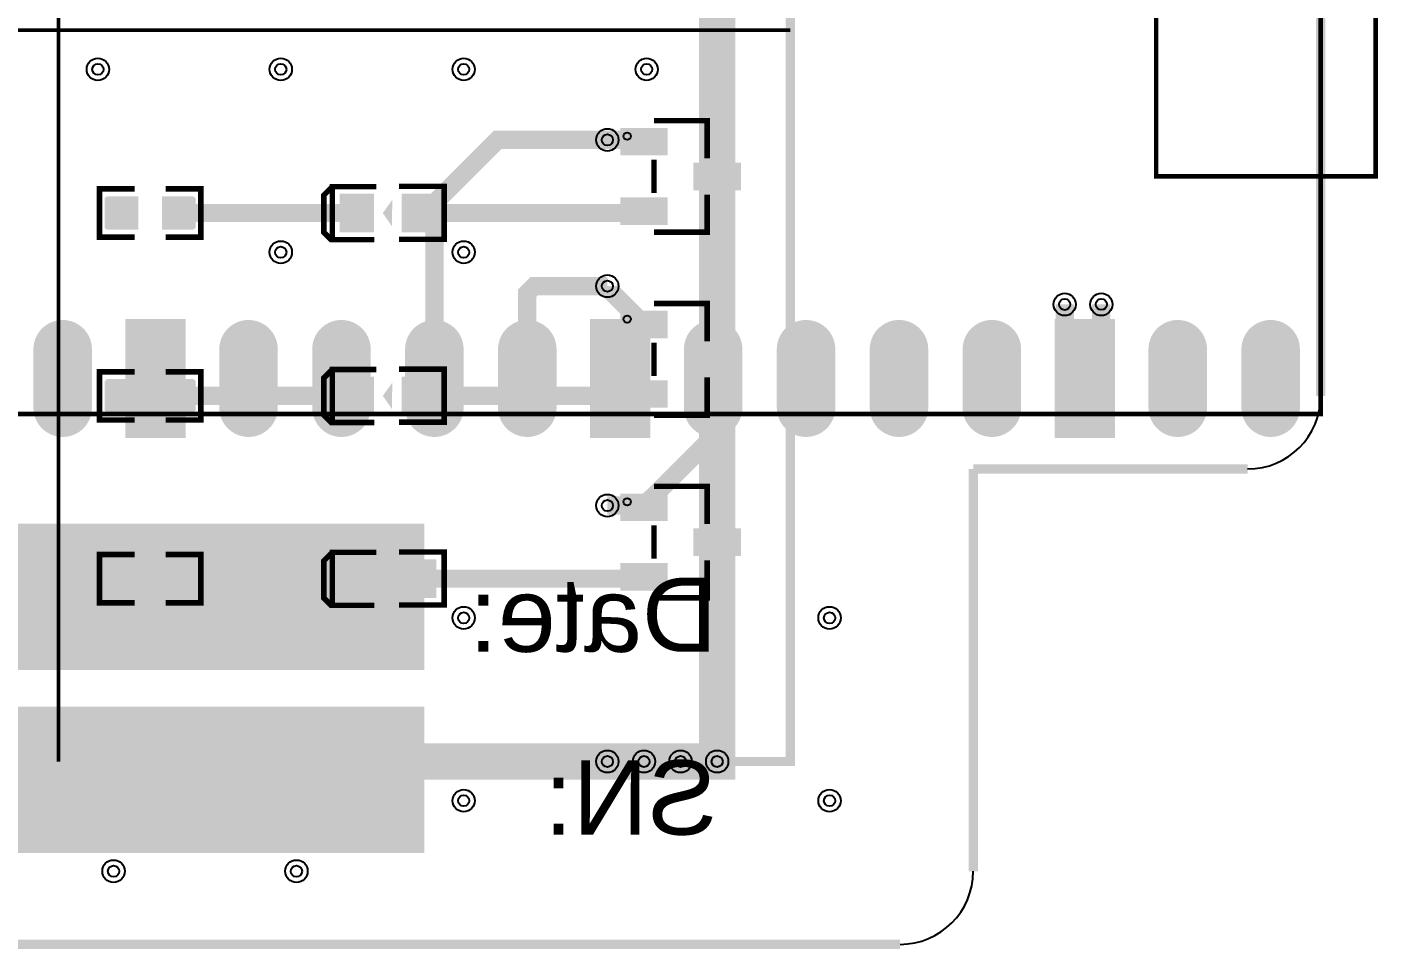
# Model space of a CAD drawing. Header units: millimetres. Extents: x -0.1 to 62.6, y -0.1 to 50.1.
# Drawn here: x 24.14 to 61.06, y -0.13 to 25.09 of the extents above; entities that cross this region are included whole.
import ezdxf

# ---------------------------------------------------------------- set-up
doc = ezdxf.new("R2010")
doc.units = ezdxf.units.MM
for name, color, linetype, true_color in [('BoardOutLine', 7, 'Continuous', 0xff00ff), ('BottomLayer', 7, 'Continuous', 0x0000ff), ('BottomPasteMaskLayer', 7, 'Continuous', 0x800000), ('BottomSilkLayer', 7, 'Continuous', 0x66cc33), ('BottomSolderMaskLayer', 7, 'Continuous', 0xaa00ff), ('Document', 7, 'Continuous', 0xffffff), ('Hole', 7, 'Continuous', 0x222222), ('Multi-Layer', 7, 'Continuous', 0xc0c0c0), ('TopLayer', 7, 'Continuous', 0xff0000), ('TopPasteMaskLayer', 7, 'Continuous', 0x808080), ('TopSilkLayer', 7, 'Continuous', 0xffcc00), ('TopSolderMaskLayer', 7, 'Continuous', 0x800080)]:
    doc.layers.add(name, color=color, linetype=linetype, true_color=true_color)
doc.styles.get("Standard").update_dxf_attribs({"font": 'arial.ttf'})

msp = doc.modelspace()

# ---------------------------------------------------------------- hatches: boundary and pattern name
at = {"layer": 'BottomLayer'}
for points in [[(24.30988061976109, 14.674879349758726), (24.31572263144517, 14.578613157226414), (24.33324866649741, 14.483616967233957), (24.361950723901373, 14.391414782829656), (24.401574803149742, 14.303276606553254), (24.451612903225623, 14.220472440944832), (24.51130302260617, 14.144526289052578), (24.57937515875051, 14.07620015240036), (24.655575311150642, 14.016510033020154), (24.73812547625107, 13.966725933451926), (24.82626365252736, 13.927101854203784), (24.918465836931773, 13.898145796291601), (25.013462026924117, 13.88087376174758), (25.109982219964422, 13.875031750063613), (25.109982219964422, 13.875031750063613), (25.206502413004955, 13.88087376174758), (25.3014986029973, 13.898145796291601), (25.393700787401713, 13.927101854203784), (25.481838963678, 13.966725933451926), (25.564389128778203, 14.016510033020154), (25.640589281178563, 14.07620015240036), (25.708915417830895, 14.144526289052578), (25.768351536702994, 14.220472440944832), (25.81838963677933, 14.303276606553254), (25.85801371602747, 14.391414782829656), (25.88671577343166, 14.483616967233957), (25.904241808483448, 14.578613157226414), (25.91008382016753, 14.674879349758726), (25.91008382016753, 16.275082550165052), (25.904241808483448, 16.37134874269759), (25.88671577343166, 16.466344932689935), (25.85801371602747, 16.55880111760223), (25.81838963677933, 16.646685293370638), (25.768351536702994, 16.729489458978946), (25.708915417830895, 16.805435610871314), (25.640589281178563, 16.87376174752353), (25.564389128778203, 16.933451866903738), (25.481838963678, 16.98348996697996), (25.393700787401713, 17.023114046228102), (25.3014986029973, 17.051816103632177), (25.206502413004955, 17.069088138176312), (25.109982219964422, 17.074930149860393), (25.109982219964422, 17.074930149860393), (25.013462026924117, 17.069088138176312), (24.918465836931773, 17.051816103632177), (24.82626365252736, 17.023114046228102), (24.73812547625107, 16.98348996697996), (24.655575311150642, 16.933451866903738), (24.57937515875051, 16.87376174752353), (24.51130302260617, 16.805435610871314), (24.451612903225623, 16.729489458978946), (24.401574803149742, 16.646685293370638), (24.361950723901373, 16.55880111760223), (24.33324866649741, 16.466344932689935), (24.31572263144517, 16.37134874269759), (24.30988061976109, 16.275082550165052)], [(26.84988569977122, 13.875031750063613), (28.45008890017766, 13.875031750063613), (28.45008890017766, 17.074930149860393), (26.84988569977122, 17.074930149860393)], [(29.38989077978158, 14.674879349758726), (29.395732791465434, 14.578613157226414), (29.413258826517676, 14.483616967233957), (29.441960883921638, 14.391414782829656), (29.481584963170008, 14.303276606553254), (29.531623063246116, 14.220472440944832), (29.591313182626436, 14.144526289052578), (29.659385318770774, 14.07620015240036), (29.735585471171134, 14.016510033020154), (29.818135636271336, 13.966725933451926), (29.906273812547624, 13.927101854203784), (29.99847599695204, 13.898145796291601), (30.093472186944382, 13.88087376174758), (30.189992379984915, 13.875031750063613), (30.189992379984915, 13.875031750063613), (30.28651257302522, 13.88087376174758), (30.381508763017564, 13.898145796291601), (30.473710947421978, 13.927101854203784), (30.561849123698266, 13.966725933451926), (30.644399288798468, 14.016510033020154), (30.72059944119883, 14.07620015240036), (30.78892557785116, 14.144526289052578), (30.84836169672326, 14.220472440944832), (30.898399796799595, 14.303276606553254), (30.938023876047737, 14.391414782829656), (30.966725933451926, 14.483616967233957), (30.98425196850394, 14.578613157226414), (30.99009398018802, 14.674879349758726), (30.99009398018802, 16.275082550165052), (30.98425196850394, 16.37134874269759), (30.966725933451926, 16.466344932689935), (30.938023876047737, 16.55880111760223), (30.898399796799595, 16.646685293370638), (30.84836169672326, 16.729489458978946), (30.78892557785116, 16.805435610871314), (30.72059944119883, 16.87376174752353), (30.644399288798468, 16.933451866903738), (30.561849123698266, 16.98348996697996), (30.473710947421978, 17.023114046228102), (30.381508763017564, 17.051816103632177), (30.28651257302522, 17.069088138176312), (30.189992379984915, 17.074930149860393), (30.189992379984915, 17.074930149860393), (30.093472186944382, 17.069088138176312), (29.99847599695204, 17.051816103632177), (29.906273812547624, 17.023114046228102), (29.818135636271336, 16.98348996697996), (29.735585471171134, 16.933451866903738), (29.659385318770774, 16.87376174752353), (29.591313182626436, 16.805435610871314), (29.531623063246116, 16.729489458978946), (29.481584963170008, 16.646685293370638), (29.441960883921638, 16.55880111760223), (29.413258826517676, 16.466344932689935), (29.395732791465434, 16.37134874269759), (29.38989077978158, 16.275082550165052)], [(31.929895859791714, 14.674879349758726), (31.935737871475794, 14.578613157226414), (31.95326390652781, 14.483616967233957), (31.98196596393177, 14.391414782829656), (32.02159004318014, 14.303276606553254), (32.07162814325625, 14.220472440944832), (32.13131826263657, 14.144526289052578), (32.199390398780906, 14.07620015240036), (32.27559055118127, 14.016510033020154), (32.35814071628147, 13.966725933451926), (32.44627889255776, 13.927101854203784), (32.53848107696217, 13.898145796291601), (32.633477266954515, 13.88087376174758), (32.72999745999505, 13.875031750063613), (32.72999745999505, 13.875031750063613), (32.82651765303535, 13.88087376174758), (32.9215138430277, 13.898145796291601), (33.01371602743211, 13.927101854203784), (33.1018542037084, 13.966725933451926), (33.18440436880883, 14.016510033020154), (33.26060452120919, 14.07620015240036), (33.32893065786152, 14.144526289052578), (33.38836677673362, 14.220472440944832), (33.43840487680973, 14.303276606553254), (33.47802895605787, 14.391414782829656), (33.50673101346206, 14.483616967233957), (33.52425704851407, 14.578613157226414), (33.530099060198154, 14.674879349758726), (33.530099060198154, 16.275082550165052), (33.52425704851407, 16.37134874269759), (33.50673101346206, 16.466344932689935), (33.47802895605787, 16.55880111760223), (33.43840487680973, 16.646685293370638), (33.38836677673362, 16.729489458978946), (33.32893065786152, 16.805435610871314), (33.26060452120919, 16.87376174752353), (33.18440436880883, 16.933451866903738), (33.1018542037084, 16.98348996697996), (33.01371602743211, 17.023114046228102), (32.9215138430277, 17.051816103632177), (32.82651765303535, 17.069088138176312), (32.72999745999505, 17.074930149860393), (32.72999745999505, 17.074930149860393), (32.633477266954515, 17.069088138176312), (32.53848107696217, 17.051816103632177), (32.44627889255776, 17.023114046228102), (32.35814071628147, 16.98348996697996), (32.27559055118127, 16.933451866903738), (32.199390398780906, 16.87376174752353), (32.13131826263657, 16.805435610871314), (32.07162814325625, 16.729489458978946), (32.02159004318014, 16.646685293370638), (31.98196596393177, 16.55880111760223), (31.95326390652781, 16.466344932689935), (31.935737871475794, 16.37134874269759), (31.929895859791714, 16.275082550165052)], [(34.469900939801846, 14.674879349758726), (34.47574295148593, 14.578613157226414), (34.49326898653794, 14.483616967233957), (34.5219710439419, 14.391414782829656), (34.56159512319027, 14.303276606553254), (34.61163322326638, 14.220472440944832), (34.67106934213871, 14.144526289052578), (34.73939547879104, 14.07620015240036), (34.8155956311914, 14.016510033020154), (34.8981457962916, 13.966725933451926), (34.98628397256789, 13.927101854203784), (35.0784861569723, 13.898145796291601), (35.17348234696465, 13.88087376174758), (35.27000254000518, 13.875031750063613), (35.27000254000518, 13.875031750063613), (35.366522733045485, 13.88087376174758), (35.46151892303783, 13.898145796291601), (35.55372110744224, 13.927101854203784), (35.64185928371853, 13.966725933451926), (35.72440944881896, 14.016510033020154), (35.80060960121932, 14.07620015240036), (35.86868173736343, 14.144526289052578), (35.92837185674375, 14.220472440944832), (35.97840995681986, 14.303276606553254), (36.018034036068, 14.391414782829656), (36.04673609347219, 14.483616967233957), (36.064262128524206, 14.578613157226414), (36.07010414020829, 14.674879349758726), (36.07010414020829, 16.275082550165052), (36.064262128524206, 16.37134874269759), (36.04673609347219, 16.466344932689935), (36.018034036068, 16.55880111760223), (35.97840995681986, 16.646685293370638), (35.92837185674375, 16.729489458978946), (35.86868173736343, 16.805435610871314), (35.80060960121932, 16.87376174752353), (35.72440944881896, 16.933451866903738), (35.64185928371853, 16.98348996697996), (35.55372110744224, 17.023114046228102), (35.46151892303783, 17.051816103632177), (35.366522733045485, 17.069088138176312), (35.27000254000518, 17.074930149860393), (35.27000254000518, 17.074930149860393), (35.17348234696465, 17.069088138176312), (35.0784861569723, 17.051816103632177), (34.98628397256789, 17.023114046228102), (34.8981457962916, 16.98348996697996), (34.8155956311914, 16.933451866903738), (34.73939547879104, 16.87376174752353), (34.67106934213871, 16.805435610871314), (34.61163322326638, 16.729489458978946), (34.56159512319027, 16.646685293370638), (34.5219710439419, 16.55880111760223), (34.49326898653794, 16.466344932689935), (34.47574295148593, 16.37134874269759), (34.469900939801846, 16.275082550165052)], [(37.00990601981198, 14.674879349758726), (37.01574803149606, 14.578613157226414), (37.0332740665483, 14.483616967233957), (37.06197612395226, 14.391414782829656), (37.10160020320063, 14.303276606553254), (37.15163830327651, 14.220472440944832), (37.21107442214884, 14.144526289052578), (37.27940055880117, 14.07620015240036), (37.35560071120153, 14.016510033020154), (37.438150876301734, 13.966725933451926), (37.52628905257802, 13.927101854203784), (37.61849123698266, 13.898145796291601), (37.71348742697478, 13.88087376174758), (37.81000762001531, 13.875031750063613), (37.81000762001531, 13.875031750063613), (37.90652781305562, 13.88087376174758), (38.00152400304796, 13.898145796291601), (38.093726187452376, 13.927101854203784), (38.18186436372889, 13.966725933451926), (38.26441452882909, 14.016510033020154), (38.340614681229454, 14.07620015240036), (38.40868681737379, 14.144526289052578), (38.468376936753884, 14.220472440944832), (38.51841503682999, 14.303276606553254), (38.558039116078135, 14.391414782829656), (38.586741173482324, 14.483616967233957), (38.60426720853434, 14.578613157226414), (38.61010922021842, 14.674879349758726), (38.61010922021842, 16.275082550165052), (38.60426720853434, 16.37134874269759), (38.586741173482324, 16.466344932689935), (38.558039116078135, 16.55880111760223), (38.51841503682999, 16.646685293370638), (38.468376936753884, 16.729489458978946), (38.40868681737379, 16.805435610871314), (38.340614681229454, 16.87376174752353), (38.26441452882909, 16.933451866903738), (38.18186436372889, 16.98348996697996), (38.093726187452376, 17.023114046228102), (38.00152400304796, 17.051816103632177), (37.90652781305562, 17.069088138176312), (37.81000762001531, 17.074930149860393), (37.81000762001531, 17.074930149860393), (37.71348742697478, 17.069088138176312), (37.61849123698266, 17.051816103632177), (37.52628905257802, 17.023114046228102), (37.438150876301734, 16.98348996697996), (37.35560071120153, 16.933451866903738), (37.27940055880117, 16.87376174752353), (37.21107442214884, 16.805435610871314), (37.15163830327651, 16.729489458978946), (37.10160020320063, 16.646685293370638), (37.06197612395226, 16.55880111760223), (37.0332740665483, 16.466344932689935), (37.01574803149606, 16.37134874269759), (37.00990601981198, 16.275082550165052)], [(39.54991109982211, 13.875031750063613), (41.15011430022855, 13.875031750063613), (41.15011430022855, 17.074930149860393), (39.54991109982211, 17.074930149860393)], [(42.089916179832244, 14.674879349758726), (42.095758191516325, 14.578613157226414), (42.11328422656857, 14.483616967233957), (42.14198628397253, 14.391414782829656), (42.1816103632209, 14.303276606553254), (42.23164846329678, 14.220472440944832), (42.291084582169105, 14.144526289052578), (42.35941071882144, 14.07620015240036), (42.4356108712218, 14.016510033020154), (42.518161036322226, 13.966725933451926), (42.606299212598515, 13.927101854203784), (42.69850139700293, 13.898145796291601), (42.79349758699527, 13.88087376174758), (42.89001778003558, 13.875031750063613), (42.89001778003558, 13.875031750063613), (42.98653797307611, 13.88087376174758), (43.081534163068454, 13.898145796291601), (43.17373634747287, 13.927101854203784), (43.26187452374916, 13.966725933451926), (43.34442468884936, 14.016510033020154), (43.42062484124972, 14.07620015240036), (43.488696977394056, 14.144526289052578), (43.54838709677415, 14.220472440944832), (43.598425196850485, 14.303276606553254), (43.63804927609863, 14.391414782829656), (43.666751333502816, 14.483616967233957), (43.6842773685546, 14.578613157226414), (43.690119380238684, 14.674879349758726), (43.690119380238684, 16.275082550165052), (43.6842773685546, 16.37134874269759), (43.666751333502816, 16.466344932689935), (43.63804927609863, 16.55880111760223), (43.598425196850485, 16.646685293370638), (43.54838709677415, 16.729489458978946), (43.488696977394056, 16.805435610871314), (43.42062484124972, 16.87376174752353), (43.34442468884936, 16.933451866903738), (43.26187452374916, 16.98348996697996), (43.17373634747287, 17.023114046228102), (43.081534163068454, 17.051816103632177), (42.98653797307611, 17.069088138176312), (42.89001778003558, 17.074930149860393), (42.89001778003558, 17.074930149860393), (42.79349758699527, 17.069088138176312), (42.69850139700293, 17.051816103632177), (42.606299212598515, 17.023114046228102), (42.518161036322226, 16.98348996697996), (42.4356108712218, 16.933451866903738), (42.35941071882144, 16.87376174752353), (42.291084582169105, 16.805435610871314), (42.23164846329678, 16.729489458978946), (42.1816103632209, 16.646685293370638), (42.14198628397253, 16.55880111760223), (42.11328422656857, 16.466344932689935), (42.095758191516325, 16.37134874269759), (42.089916179832244, 16.275082550165052)], [(44.62992125984238, 14.674879349758726), (44.63576327152646, 14.578613157226414), (44.6532893065787, 14.483616967233957), (44.68199136398266, 14.391414782829656), (44.72161544323103, 14.303276606553254), (44.77165354330691, 14.220472440944832), (44.83108966217924, 14.144526289052578), (44.89941579883157, 14.07620015240036), (44.97561595123193, 14.016510033020154), (45.05816611633236, 13.966725933451926), (45.14630429260865, 13.927101854203784), (45.23850647701306, 13.898145796291601), (45.333502667005405, 13.88087376174758), (45.43002286004571, 13.875031750063613), (45.43002286004571, 13.875031750063613), (45.52654305308624, 13.88087376174758), (45.62153924307859, 13.898145796291601), (45.713741427483, 13.927101854203784), (45.80187960375929, 13.966725933451926), (45.88442976885949, 14.016510033020154), (45.96037592075186, 14.07620015240036), (46.02870205740419, 14.144526289052578), (46.08839217678428, 14.220472440944832), (46.13843027686062, 14.303276606553254), (46.17805435610876, 14.391414782829656), (46.20675641351295, 14.483616967233957), (46.224282448564736, 14.578613157226414), (46.23012446024882, 14.674879349758726), (46.23012446024882, 16.275082550165052), (46.224282448564736, 16.37134874269759), (46.20675641351295, 16.466344932689935), (46.17805435610876, 16.55880111760223), (46.13843027686062, 16.646685293370638), (46.08839217678428, 16.729489458978946), (46.02870205740419, 16.805435610871314), (45.96037592075186, 16.87376174752353), (45.88442976885949, 16.933451866903738), (45.80187960375929, 16.98348996697996), (45.713741427483, 17.023114046228102), (45.62153924307859, 17.051816103632177), (45.52654305308624, 17.069088138176312), (45.43002286004571, 17.074930149860393), (45.43002286004571, 17.074930149860393), (45.333502667005405, 17.069088138176312), (45.23850647701306, 17.051816103632177), (45.14630429260865, 17.023114046228102), (45.05816611633236, 16.98348996697996), (44.97561595123193, 16.933451866903738), (44.89941579883157, 16.87376174752353), (44.83108966217924, 16.805435610871314), (44.77165354330691, 16.729489458978946), (44.72161544323103, 16.646685293370638), (44.68199136398266, 16.55880111760223), (44.6532893065787, 16.466344932689935), (44.63576327152646, 16.37134874269759), (44.62992125984238, 16.275082550165052)], [(47.16992633985251, 14.674879349758726), (47.17576835153659, 14.578613157226414), (47.19329438658883, 14.483616967233957), (47.22199644399279, 14.391414782829656), (47.26162052324116, 14.303276606553254), (47.31165862331727, 14.220472440944832), (47.3710947421896, 14.144526289052578), (47.43942087884193, 14.07620015240036), (47.51562103124229, 14.016510033020154), (47.59817119634249, 13.966725933451926), (47.68630937261878, 13.927101854203784), (47.778511557023194, 13.898145796291601), (47.87350774701554, 13.88087376174758), (47.97002794005584, 13.875031750063613), (47.97002794005584, 13.875031750063613), (48.066548133096376, 13.88087376174758), (48.16154432308872, 13.898145796291601), (48.25374650749313, 13.927101854203784), (48.34188468376942, 13.966725933451926), (48.42443484886962, 14.016510033020154), (48.50038100076199, 14.07620015240036), (48.56870713741432, 14.144526289052578), (48.628397256794415, 14.220472440944832), (48.67843535687075, 14.303276606553254), (48.71805943611889, 14.391414782829656), (48.74676149352308, 14.483616967233957), (48.764287528575096, 14.578613157226414), (48.769875539750956, 14.674879349758726), (48.769875539750956, 16.275082550165052), (48.764287528575096, 16.37134874269759), (48.74676149352308, 16.466344932689935), (48.71805943611889, 16.55880111760223), (48.67843535687075, 16.646685293370638), (48.628397256794415, 16.729489458978946), (48.56870713741432, 16.805435610871314), (48.50038100076199, 16.87376174752353), (48.42443484886962, 16.933451866903738), (48.34188468376942, 16.98348996697996), (48.25374650749313, 17.023114046228102), (48.16154432308872, 17.051816103632177), (48.066548133096376, 17.069088138176312), (47.97002794005584, 17.074930149860393), (47.97002794005584, 17.074930149860393), (47.87350774701554, 17.069088138176312), (47.778511557023194, 17.051816103632177), (47.68630937261878, 17.023114046228102), (47.59817119634249, 16.98348996697996), (47.51562103124229, 16.933451866903738), (47.43942087884193, 16.87376174752353), (47.3710947421896, 16.805435610871314), (47.31165862331727, 16.729489458978946), (47.26162052324116, 16.646685293370638), (47.22199644399279, 16.55880111760223), (47.19329438658883, 16.466344932689935), (47.17576835153659, 16.37134874269759), (47.16992633985251, 16.275082550165052)], [(49.70993141986287, 14.674879349758726), (49.71577343154672, 14.578613157226414), (49.733299466598965, 14.483616967233957), (49.762001524002926, 14.391414782829656), (49.801625603251296, 14.303276606553254), (49.851663703327404, 14.220472440944832), (49.91109982219973, 14.144526289052578), (49.97942595885206, 14.07620015240036), (50.05562611125242, 14.016510033020154), (50.138176276352624, 13.966725933451926), (50.22631445262891, 13.927101854203784), (50.318516637033326, 13.898145796291601), (50.41351282702567, 13.88087376174758), (50.5100330200662, 13.875031750063613), (50.5100330200662, 13.875031750063613), (50.60655321310651, 13.88087376174758), (50.70154940309885, 13.898145796291601), (50.793751587503266, 13.927101854203784), (50.881889763779554, 13.966725933451926), (50.964439928879756, 14.016510033020154), (51.04038608077212, 14.07620015240036), (51.108712217424454, 14.144526289052578), (51.16840233680455, 14.220472440944832), (51.21844043688088, 14.303276606553254), (51.258064516129025, 14.391414782829656), (51.286766573533214, 14.483616967233957), (51.30429260858523, 14.578613157226414), (51.30988061976109, 14.674879349758726), (51.30988061976109, 16.275082550165052), (51.30429260858523, 16.37134874269759), (51.286766573533214, 16.466344932689935), (51.258064516129025, 16.55880111760223), (51.21844043688088, 16.646685293370638), (51.16840233680455, 16.729489458978946), (51.108712217424454, 16.805435610871314), (51.04038608077212, 16.87376174752353), (50.964439928879756, 16.933451866903738), (50.881889763779554, 16.98348996697996), (50.793751587503266, 17.023114046228102), (50.70154940309885, 17.051816103632177), (50.60655321310651, 17.069088138176312), (50.5100330200662, 17.074930149860393), (50.5100330200662, 17.074930149860393), (50.41351282702567, 17.069088138176312), (50.318516637033326, 17.051816103632177), (50.22631445262891, 17.023114046228102), (50.138176276352624, 16.98348996697996), (50.05562611125242, 16.933451866903738), (49.97942595885206, 16.87376174752353), (49.91109982219973, 16.805435610871314), (49.851663703327404, 16.729489458978946), (49.801625603251296, 16.646685293370638), (49.762001524002926, 16.55880111760223), (49.733299466598965, 16.466344932689935), (49.71577343154672, 16.37134874269759), (49.70993141986287, 16.275082550165052)], [(52.249936499873, 13.875031750063613), (53.84988569977122, 13.875031750063613), (53.84988569977122, 17.074930149860393), (52.249936499873, 17.074930149860393)], [(54.789941579883134, 14.674879349758726), (54.795783591567215, 14.578613157226414), (54.81330962661923, 14.483616967233957), (54.84201168402319, 14.391414782829656), (54.88163576327156, 14.303276606553254), (54.93167386334767, 14.220472440944832), (54.991109982219996, 14.144526289052578), (55.05943611887233, 14.07620015240036), (55.13563627127269, 14.016510033020154), (55.21818643637289, 13.966725933451926), (55.30632461264918, 13.927101854203784), (55.39852679705359, 13.898145796291601), (55.493522987045935, 13.88087376174758), (55.59004318008647, 13.875031750063613), (55.59004318008647, 13.875031750063613), (55.68630937261878, 13.88087376174758), (55.78155956311912, 13.898145796291601), (55.87376174752353, 13.927101854203784), (55.96189992379982, 13.966725933451926), (56.04445008890025, 14.016510033020154), (56.12039624079239, 14.07620015240036), (56.18872237744472, 14.144526289052578), (56.24841249682504, 14.220472440944832), (56.29845059690115, 14.303276606553254), (56.33807467614929, 14.391414782829656), (56.36677673355348, 14.483616967233957), (56.38404876809773, 14.578613157226414), (56.38989077978158, 14.674879349758726), (56.38989077978158, 16.275082550165052), (56.38404876809773, 16.37134874269759), (56.36677673355348, 16.466344932689935), (56.33807467614929, 16.55880111760223), (56.29845059690115, 16.646685293370638), (56.24841249682504, 16.729489458978946), (56.18872237744472, 16.805435610871314), (56.12039624079239, 16.87376174752353), (56.04445008890025, 16.933451866903738), (55.96189992379982, 16.98348996697996), (55.87376174752353, 17.023114046228102), (55.78155956311912, 17.051816103632177), (55.68630937261878, 17.069088138176312), (55.59004318008647, 17.074930149860393), (55.59004318008647, 17.074930149860393), (55.493522987045935, 17.069088138176312), (55.39852679705359, 17.051816103632177), (55.30632461264918, 17.023114046228102), (55.21818643637289, 16.98348996697996), (55.13563627127269, 16.933451866903738), (55.05943611887233, 16.87376174752353), (54.991109982219996, 16.805435610871314), (54.93167386334767, 16.729489458978946), (54.88163576327156, 16.646685293370638), (54.84201168402319, 16.55880111760223), (54.81330962661923, 16.466344932689935), (54.795783591567215, 16.37134874269759), (54.789941579883134, 16.275082550165052)], [(57.32994665989327, 14.674879349758726), (57.33578867157735, 14.578613157226414), (57.35331470662959, 14.483616967233957), (57.38201676403355, 14.391414782829656), (57.42164084328192, 14.303276606553254), (57.4716789433578, 14.220472440944832), (57.53111506223013, 14.144526289052578), (57.59944119888246, 14.07620015240036), (57.67564135128282, 14.016510033020154), (57.75819151638302, 13.966725933451926), (57.84632969265931, 13.927101854203784), (57.93853187706395, 13.898145796291601), (58.03352806705607, 13.88087376174758), (58.1300482600966, 13.875031750063613), (58.1300482600966, 13.875031750063613), (58.22631445262891, 13.88087376174758), (58.32156464312925, 13.898145796291601), (58.413766827533664, 13.927101854203784), (58.50190500380995, 13.966725933451926), (58.58445516891038, 14.016510033020154), (58.66040132080275, 14.07620015240036), (58.72872745745508, 14.144526289052578), (58.78841757683517, 14.220472440944832), (58.83845567691128, 14.303276606553254), (58.87807975615942, 14.391414782829656), (58.90678181356361, 14.483616967233957), (58.92405384810786, 14.578613157226414), (58.92989585979171, 14.674879349758726), (58.92989585979171, 16.275082550165052), (58.92405384810786, 16.37134874269759), (58.90678181356361, 16.466344932689935), (58.87807975615942, 16.55880111760223), (58.83845567691128, 16.646685293370638), (58.78841757683517, 16.729489458978946), (58.72872745745508, 16.805435610871314), (58.66040132080275, 16.87376174752353), (58.58445516891038, 16.933451866903738), (58.50190500380995, 16.98348996697996), (58.413766827533664, 17.023114046228102), (58.32156464312925, 17.051816103632177), (58.22631445262891, 17.069088138176312), (58.1300482600966, 17.074930149860393), (58.1300482600966, 17.074930149860393), (58.03352806705607, 17.069088138176312), (57.93853187706395, 17.051816103632177), (57.84632969265931, 17.023114046228102), (57.75819151638302, 16.98348996697996), (57.67564135128282, 16.933451866903738), (57.59944119888246, 16.87376174752353), (57.53111506223013, 16.805435610871314), (57.4716789433578, 16.729489458978946), (57.42164084328192, 16.646685293370638), (57.38201676403355, 16.55880111760223), (57.35331470662959, 16.466344932689935), (57.33578867157735, 16.37134874269759), (57.32994665989327, 16.275082550165052)]]:
    msp.add_hatch(color=256, dxfattribs=at).paths.add_polyline_path(points)
at = {"layer": 'BottomPasteMaskLayer'}
for points in [[(26.84988569977122, 13.875031750063613), (28.45008890017766, 13.875031750063613), (28.45008890017766, 17.074930149860393), (26.84988569977122, 17.074930149860393)], [(39.54991109982211, 13.875031750063613), (41.15011430022855, 13.875031750063613), (41.15011430022855, 17.074930149860393), (39.54991109982211, 17.074930149860393)], [(52.249936499873, 13.875031750063613), (53.84988569977122, 13.875031750063613), (53.84988569977122, 17.074930149860393), (52.249936499873, 17.074930149860393)]]:
    msp.add_hatch(color=256, dxfattribs=at).paths.add_polyline_path(points)
at = {"layer": 'BottomSilkLayer'}
for points in [[(34.99982219964431, 7.500076200152421), (34.99982219964431, 11.500101600203266), (12.999771399542851, 11.500101600203266), (12.999771399542851, 7.500076200152421), (29.99982219964454, 7.500076200152421)], [(34.99982219964431, 2.500076200152421), (34.99982219964431, 6.500076200152421), (12.999771399542851, 6.500076200152421), (12.999771399542851, 2.500076200152421), (29.99982219964454, 2.500076200152421)]]:
    msp.add_hatch(color=256, dxfattribs=at).paths.add_polyline_path(points)
at = {"layer": 'BottomSolderMaskLayer'}
for points in [[(26.824482826877784, 13.849631900881604), (28.475483709947184, 13.849631900881604), (28.475483709947184, 17.100329999042287), (26.824482826877784, 17.100329999042287)], [(39.52450822692845, 13.849631900881604), (41.175509109998075, 13.849631900881604), (41.175509109998075, 17.100329999042287), (39.52450822692845, 17.100329999042287)], [(52.22452959432917, 13.849631900881604), (53.87527647650654, 13.849631900881604), (53.87527647650654, 17.100329999042287), (52.22452959432917, 17.100329999042287)]]:
    msp.add_hatch(color=256, dxfattribs=at).paths.add_polyline_path(points)
at = {"layer": 'TopLayer'}
for points in [[(41.624993649987346, 21.599949199898447), (40.375006350012654, 21.599949199898447), (40.375006350012654, 22.299974599949223), (41.624993649987346, 22.299974599949223)], [(43.62499364998712, 20.650012700025513), (42.375006350012654, 20.650012700025513), (42.375006350012654, 21.350012700025445), (43.62499364998712, 21.350012700025445)], [(27.15062230124454, 20.432004064008083), (27.15062230124454, 19.567995935991917), (26.344145288290747, 19.567995935991917), (26.344145288290747, 20.432004064008083)], [(27.85064770129543, 20.432004064008083), (27.85064770129543, 19.567995935991917), (28.65712471424945, 19.567995935991917), (28.65712471424945, 20.432004064008083)], [(32.70012700025404, 19.5), (32.70012700025404, 20.500000000000114), (33.6000508001016, 20.500000000000114), (33.6000508001016, 19.5)], [(34.40012700025386, 19.5), (34.40012700025386, 20.500000000000114), (35.300050800101644, 20.500000000000114), (35.300050800101644, 19.5)], [(41.624993649987346, 19.70005080010162), (40.375006350012654, 19.70005080010162), (40.375006350012654, 20.400050800101667), (41.624993649987346, 20.400050800101667)], [(41.624993649987346, 16.599949199898333), (40.375006350012654, 16.599949199898333), (40.375006350012654, 17.299974599949223), (41.624993649987346, 17.299974599949223)], [(43.62499364998712, 15.6500127000254), (42.375006350012654, 15.6500127000254), (42.375006350012654, 16.350012700025445), (43.62499364998712, 16.350012700025445)], [(27.15062230124454, 15.430734061468115), (27.15062230124454, 14.566725933451949), (26.344145288290747, 14.566725933451949), (26.344145288290747, 15.430734061468115)], [(27.85064770129543, 15.430734061468115), (27.85064770129543, 14.566725933451949), (28.65712471424945, 14.566725933451949), (28.65712471424945, 15.430734061468115)], [(32.70012700025404, 14.5), (32.70012700025404, 15.5), (33.6000508001016, 15.5), (33.6000508001016, 14.5)], [(34.40012700025386, 14.5), (34.40012700025386, 15.5), (35.300050800101644, 15.5), (35.300050800101644, 14.5)], [(41.624993649987346, 14.700050800101621), (40.375006350012654, 14.700050800101621), (40.375006350012654, 15.400050800101667), (41.624993649987346, 15.400050800101667)], [(41.624993649987346, 11.599949199898447), (40.375006350012654, 11.599949199898447), (40.375006350012654, 12.299974599949337), (41.624993649987346, 12.299974599949337)], [(43.62499364998712, 10.6500127000254), (42.375006350012654, 10.6500127000254), (42.375006350012654, 11.350012700025445), (43.62499364998712, 11.350012700025445)], [(27.15062230124454, 10.432004064008197), (27.15062230124454, 9.567995935991917), (26.344145288290747, 9.567995935991917), (26.344145288290747, 10.432004064008197)], [(27.85064770129543, 10.432004064008197), (27.85064770129543, 9.567995935991917), (28.65712471424945, 9.567995935991917), (28.65712471424945, 10.432004064008197)], [(32.70012700025404, 9.5), (32.70012700025404, 10.5), (33.6000508001016, 10.5), (33.6000508001016, 9.5)], [(34.40012700025386, 9.5), (34.40012700025386, 10.5), (35.300050800101644, 10.5), (35.300050800101644, 9.5)], [(41.624993649987346, 9.700050800101621), (40.375006350012654, 9.700050800101621), (40.375006350012654, 10.400050800101667), (41.624993649987346, 10.400050800101667)]]:
    msp.add_hatch(color=256, dxfattribs=at).paths.add_polyline_path(points)
at = {"layer": 'TopPasteMaskLayer'}
for points in [[(41.624993649987346, 21.599949199898447), (40.375006350012654, 21.599949199898447), (40.375006350012654, 22.299974599949223), (41.624993649987346, 22.299974599949223)], [(43.62499364998712, 20.650012700025513), (42.375006350012654, 20.650012700025513), (42.375006350012654, 21.350012700025445), (43.62499364998712, 21.350012700025445)], [(26.305613411226886, 19.55001270002549), (27.10561341122684, 19.55001270002549), (27.155626111252104, 19.600025400050868), (27.155626111252104, 19.82799085598174), (26.785623571247243, 19.82799085598174), (26.785623571247243, 20.157988315976695), (27.155626111252104, 20.157988315976695), (27.155626111252104, 20.400025400050822), (27.10561341122684, 20.450012700025468), (26.305613411226886, 20.450012700025468), (26.25562611125224, 20.400025400050822), (26.25562611125224, 19.600025400050868)], [(27.85562611125215, 19.600025400050868), (27.85562611125215, 19.82799085598174), (28.235610871221752, 19.82799085598174), (28.235610871221752, 20.157988315976695), (27.85562611125215, 20.157988315976695), (27.85562611125215, 20.400025400050822), (27.905613411227023, 20.450012700025468), (28.695605791211392, 20.450012700025468), (28.74561849123711, 20.400025400050822), (28.74561849123711, 19.600025400050868), (28.695605791211392, 19.55001270002549), (27.905613411227023, 19.55001270002549)], [(32.70012700025404, 19.5), (32.70012700025404, 20.500000000000114), (33.6000508001016, 20.500000000000114), (33.6000508001016, 19.5)], [(34.40012700025386, 19.5), (34.40012700025386, 20.500000000000114), (35.300050800101644, 20.500000000000114), (35.300050800101644, 19.5)], [(41.624993649987346, 19.70005080010162), (40.375006350012654, 19.70005080010162), (40.375006350012654, 20.400050800101667), (41.624993649987346, 20.400050800101667)], [(41.624993649987346, 16.599949199898333), (40.375006350012654, 16.599949199898333), (40.375006350012654, 17.299974599949223), (41.624993649987346, 17.299974599949223)], [(43.62499364998712, 15.6500127000254), (42.375006350012654, 15.6500127000254), (42.375006350012654, 16.350012700025445), (43.62499364998712, 16.350012700025445)], [(26.305613411226886, 14.548742697485523), (27.10561341122684, 14.548742697485523), (27.155626111252104, 14.5987553975109), (27.155626111252104, 14.82672085344177), (26.785623571247243, 14.82672085344177), (26.785623571247243, 15.156718313436727), (27.155626111252104, 15.156718313436727), (27.155626111252104, 15.39875539751074), (27.10561341122684, 15.448742697485386), (26.305613411226886, 15.448742697485386), (26.25562611125224, 15.39875539751074), (26.25562611125224, 14.5987553975109)], [(27.85562611125215, 14.5987553975109), (27.85562611125215, 14.82672085344177), (28.235610871221752, 14.82672085344177), (28.235610871221752, 15.156718313436727), (27.85562611125215, 15.156718313436727), (27.85562611125215, 15.39875539751074), (27.905613411227023, 15.448742697485386), (28.695605791211392, 15.448742697485386), (28.74561849123711, 15.39875539751074), (28.74561849123711, 14.5987553975109), (28.695605791211392, 14.548742697485523), (27.905613411227023, 14.548742697485523)], [(32.70012700025404, 14.5), (32.70012700025404, 15.5), (33.6000508001016, 15.5), (33.6000508001016, 14.5)], [(34.40012700025386, 14.5), (34.40012700025386, 15.5), (35.300050800101644, 15.5), (35.300050800101644, 14.5)], [(41.624993649987346, 14.700050800101621), (40.375006350012654, 14.700050800101621), (40.375006350012654, 15.400050800101667), (41.624993649987346, 15.400050800101667)], [(41.624993649987346, 11.599949199898447), (40.375006350012654, 11.599949199898447), (40.375006350012654, 12.299974599949337), (41.624993649987346, 12.299974599949337)], [(43.62499364998712, 10.6500127000254), (42.375006350012654, 10.6500127000254), (42.375006350012654, 11.350012700025445), (43.62499364998712, 11.350012700025445)], [(26.305613411226886, 9.550012700025377), (27.10561341122684, 9.550012700025377), (27.155626111252104, 9.600025400050868), (27.155626111252104, 9.827990855981739), (26.785623571247243, 9.827990855981739), (26.785623571247243, 10.157988315976695), (27.155626111252104, 10.157988315976695), (27.155626111252104, 10.400025400050822), (27.10561341122684, 10.450012700025468), (26.305613411226886, 10.450012700025468), (26.25562611125224, 10.400025400050822), (26.25562611125224, 9.600025400050868)], [(27.85562611125215, 9.600025400050868), (27.85562611125215, 9.827990855981739), (28.235610871221752, 9.827990855981739), (28.235610871221752, 10.157988315976695), (27.85562611125215, 10.157988315976695), (27.85562611125215, 10.400025400050822), (27.905613411227023, 10.450012700025468), (28.695605791211392, 10.450012700025468), (28.74561849123711, 10.400025400050822), (28.74561849123711, 9.600025400050868), (28.695605791211392, 9.550012700025377), (27.905613411227023, 9.550012700025377)], [(32.70012700025404, 9.5), (32.70012700025404, 10.5), (33.6000508001016, 10.5), (33.6000508001016, 9.5)], [(34.40012700025386, 9.5), (34.40012700025386, 10.5), (35.300050800101644, 10.5), (35.300050800101644, 9.5)], [(41.624993649987346, 9.700050800101621), (40.375006350012654, 9.700050800101621), (40.375006350012654, 10.400050800101667), (41.624993649987346, 10.400050800101667)]]:
    msp.add_hatch(color=256, dxfattribs=at).paths.add_polyline_path(points)
at = {"layer": 'TopSilkLayer'}
for points in [[(34.11000762001527, 19.64000508001027), (34.120066040132315, 20.359918719837538), (33.860071120142265, 19.999923799847693)], [(34.11000762001527, 14.640005080010269), (34.120066040132315, 15.359918719837538), (33.860071120142265, 14.999923799847693)], [(34.11000762001527, 9.640005080010155), (34.120066040132315, 10.359918719837424), (33.860071120142265, 9.999923799847693)]]:
    msp.add_hatch(color=256, dxfattribs=at).paths.add_polyline_path(points)
at = {"layer": 'TopSolderMaskLayer'}
for points in [[(41.65039318466256, 21.574548227437617), (40.34960681533744, 21.574548227437617), (40.34960681533744, 22.325375572410167), (41.65039318466256, 22.325375572410167)], [(43.65039318466256, 20.624613570886254), (42.34960681533744, 20.624613570886254), (42.34960681533744, 21.375413672486275), (43.65039318466256, 21.375413672486275)], [(27.17602955183247, 20.45740411480824), (27.17602955183247, 19.542595885191872), (26.318752437278363, 19.542595885191872), (26.318752437278363, 20.45740411480824)], [(27.825240450707724, 20.45740411480824), (27.825240450707724, 19.542595885191872), (28.682517565261605, 19.542595885191872), (28.682517565261605, 20.45740411480824)], [(32.67727147067194, 19.471775331639833), (32.67727147067194, 20.528224668360167), (33.62291149098428, 20.528224668360167), (33.62291149098428, 19.471775331639833)], [(34.37727018034684, 19.471775331639833), (34.37727018034684, 20.528224668360167), (35.32291020065918, 20.528224668360167), (35.32291020065918, 19.471775331639833)], [(41.65039318466256, 19.674651670962362), (40.34960681533744, 19.674651670962362), (40.34960681533744, 20.42545177256261), (41.65039318466256, 20.42545177256261)], [(41.65039318466256, 16.574548227437504), (40.34960681533744, 16.574548227437504), (40.34960681533744, 17.325375572410167), (41.65039318466256, 17.325375572410167)], [(43.65039318466256, 15.62461357088614), (42.34960681533744, 15.62461357088614), (42.34960681533744, 16.375413672486275), (43.65039318466256, 16.375413672486275)], [(32.67727147067194, 14.471775331639947), (32.67727147067194, 15.528224668360053), (33.62291149098428, 15.528224668360053), (33.62291149098428, 14.471775331639947)], [(34.37727018034684, 14.471775331639947), (34.37727018034684, 15.528224668360053), (35.32291020065918, 15.528224668360053), (35.32291020065918, 14.471775331639947)], [(27.17602955183247, 15.45613411226816), (27.17602955183247, 14.541325882651904), (26.318752437278363, 14.541325882651904), (26.318752437278363, 15.45613411226816)], [(27.825240450707724, 15.45613411226816), (27.825240450707724, 14.541325882651904), (28.682517565261605, 14.541325882651904), (28.682517565261605, 15.45613411226816)], [(41.65039318466256, 14.674651670962362), (40.34960681533744, 14.674651670962362), (40.34960681533744, 15.42545177256261), (41.65039318466256, 15.42545177256261)], [(41.65039318466256, 11.574548227437504), (40.34960681533744, 11.574548227437504), (40.34960681533744, 12.325375572410167), (41.65039318466256, 12.325375572410167)], [(43.65039318466256, 10.62461357088614), (42.34960681533744, 10.62461357088614), (42.34960681533744, 11.375413672486388), (43.65039318466256, 11.375413672486388)], [(27.17602955183247, 10.457404114808242), (27.17602955183247, 9.542595885191758), (26.318752437278363, 9.542595885191758), (26.318752437278363, 10.457404114808242)], [(27.825240450707724, 10.457404114808242), (27.825240450707724, 9.542595885191758), (28.682517565261605, 9.542595885191758), (28.682517565261605, 10.457404114808242)], [(32.67727147067194, 9.471775331639947), (32.67727147067194, 10.528224668360167), (33.62291149098428, 10.528224668360167), (33.62291149098428, 9.471775331639947)], [(34.37727018034684, 9.471775331639947), (34.37727018034684, 10.528224668360167), (35.32291020065918, 10.528224668360167), (35.32291020065918, 9.471775331639947)], [(41.65039318466256, 9.674651670962362), (40.34960681533744, 9.674651670962362), (40.34960681533744, 10.42545177256261), (41.65039318466256, 10.42545177256261)]]:
    msp.add_hatch(color=256, dxfattribs=at).paths.add_polyline_path(points)

# ---------------------------------------------------------------- linework, layer by layer
at = {"layer": 'BoardOutLine', "const_width": 0.25400050800101603}
for points in [[(59.49994919989831, 35.000000000000114), (59.49994919989831, 15.000025400050845)], [(57.5, 13), (50.00000000000023, 13)], [(50.00015240030484, 12.999593599187278), (50.00015240030484, 1.9997967995935824)], [(48.00020320040653, -0.00020320040630394942), (2.000127000253997, -0.00020320040630394942)]]:
    msp.add_lwpolyline(points, dxfattribs=at)
at = {"layer": 'BoardOutLine'}
for centre, end in [((57.50000000000023, 15), 359.9999999999985), ((48.00017780035569, 1.9998221996445409), 0)]:
    msp.add_arc(centre, 2, 270, end, dxfattribs=at)
at = {"layer": 'BottomLayer'}
for points, const_width in [([(35.270256540513174, 15.474980949961946), (35.270256540513174, 20.270281940563905), (36.999974599949155, 22), (40, 22)], 0.5), ([(37.810261620523306, 15.474980949961946), (37.810261620523306, 17.810337820675613), (38.00099060198136, 18.00104140208282), (40, 18.00104140208282)], 0.5), ([(52.499974599949155, 17.5), (52.499974599949155, 16.025298450597006), (53.05029210058433, 15.474980949961946)], 0.5), ([(53.5, 17.5), (53.5, 15.924815849631727), (53.05016510033033, 15.474980949961946)], 0.5), ([(40, 11.998983997968026), (41.000736601473136, 11.998983997968026), (42.89027178054357, 13.888519177038347), (42.89027178054357, 15.474980949961946)], 0.5), ([(7.000254000507994, 5.001270002540082), (42.999745999492006, 5.001270002540082)], 1)]:
    msp.add_lwpolyline(points, dxfattribs=dict(at, const_width=const_width))
at = {"layer": 'BottomSilkLayer', "const_width": 0.12700025400050802}
for points in [[(59.499872999746, 14.499872999746003), (59.499872999746, 21.000000000000114), (59.499872999746, 29), (59.499872999746, 35.50012700025411), (8.499872999746003, 35.50012700025411), (8.499872999746003, 14.499872999746003), (59.499872999746, 14.499872999746003)], [(59.499872999746, 29), (55, 29), (55, 21.000000000000114), (59.499872999746, 21.000000000000114), (61, 21.000000000000114), (61, 29), (59.499872999746, 29)]]:
    msp.add_lwpolyline(points, close=True, dxfattribs=at)
at = {"layer": 'Document'}
for centre in [(40.54000508001013, 22.100076200152444), (40.54000508001013, 17.100076200152444), (40.54000508001013, 12.100076200152444)]:
    msp.add_circle(centre, 0.10007620015240032, dxfattribs=at)
at = {"layer": 'Hole'}
for centre, radius in [((26.072186944373925, 23.92791465582934), 0.15250190500381003), ((31.072186944373925, 23.92791465582934), 0.15250190500381003), ((36.072186944373925, 23.92791465582934), 0.15250190500381003), ((41.072186944373925, 23.92791465582934), 0.15250190500381003), ((40, 22), 0.15240030480060962), ((31.072186944373925, 18.92791465582934), 0.15250190500381003), ((36.072186944373925, 18.92791465582934), 0.15250190500381003), ((40, 18), 0.15240030480060962), ((52.500127000254, 17.499872999746003), 0.15240030480060962), ((53.5, 17.5), 0.15240030480060962), ((40, 12.000000000000114), 0.15240030480060962), ((36.072186944373925, 8.92791465582934), 0.15250190500381003), ((46.072186944373925, 8.92791465582934), 0.15250190500381003), ((40, 5), 0.15240030480060962), ((41.00000000000023, 5), 0.15240030480060962), ((42, 5), 0.15240030480060962), ((43, 5), 0.15240030480060962), ((36.072186944373925, 3.9279146558293405), 0.15250190500381003), ((46.072186944373925, 3.9279146558293405), 0.15250190500381003), ((26.5, 2), 0.15250190500381003), ((31.500000000000227, 2), 0.15250190500381003)]:
    msp.add_circle(centre, radius, dxfattribs=at)
at = {"layer": 'Multi-Layer'}
for centre, radius in [((26.072186944373925, 23.92791465582934), 0.30500381000762006), ((31.072186944373925, 23.92791465582934), 0.30500381000762006), ((36.072186944373925, 23.92791465582934), 0.30500381000762006), ((41.072186944373925, 23.92791465582934), 0.30500381000762006), ((40, 22), 0.30480060960121924), ((31.072186944373925, 18.92791465582934), 0.30500381000762006), ((36.072186944373925, 18.92791465582934), 0.30500381000762006), ((40, 18), 0.30480060960121924), ((52.500127000254, 17.499872999746003), 0.30480060960121924), ((53.5, 17.5), 0.30480060960121924), ((40, 12.000000000000114), 0.30480060960121924), ((36.072186944373925, 8.92791465582934), 0.30500381000762006), ((46.072186944373925, 8.92791465582934), 0.30500381000762006), ((40, 5), 0.30480060960121924), ((41.00000000000023, 5), 0.30480060960121924), ((42, 5), 0.30480060960121924), ((43, 5), 0.30480060960121924), ((36.072186944373925, 3.9279146558293405), 0.30500381000762006), ((46.072186944373925, 3.9279146558293405), 0.30500381000762006), ((26.5, 2), 0.30500381000762006), ((31.500000000000227, 2), 0.30500381000762006)]:
    msp.add_circle(centre, radius, dxfattribs=at)
at = {"layer": 'TopLayer'}
for points, const_width in [([(43, 5.000025400050845), (43, 5.000025400050845), (43, 27)], 1), ([(41.00000000000023, 21.949961899923778), (40.94996189992389, 22), (40, 22)], 0.5), ([(33.150038100076245, 20), (28.253238506477146, 20)], 0.5), ([(41.00000000000023, 20.050038100076222), (40.94996189992389, 20), (34.85013970027944, 20)], 0.5), ([(41.00000000000023, 16.949936499873047), (40, 17.949936499873047), (40, 18)], 0.5), ([(33.150038100076245, 15), (28.253238506477146, 15)], 0.5), ([(41.00000000000023, 15.050038100076222), (40.94996189992389, 15), (34.85013970027944, 15)], 0.5), ([(41.00000000000023, 11.949961899923892), (40.94996189992389, 12.000000000000114), (40, 12.000000000000114)], 0.5), ([(33.150038100076245, 10), (28.253238506477146, 10)], 0.5), ([(41.00000000000023, 10.050012700025377), (40.94998729997451, 10), (34.85013970027944, 10)], 0.5), ([(40, 5.000025400050845), (40, 5), (41.00000000000023, 5)], 1), ([(41.00000000000023, 5.000025400050845), (41.999974599949155, 5.000025400050845), (42, 5)], 1), ([(42, 5), (43, 5), (43, 5.000025400050845)], 1)]:
    msp.add_lwpolyline(points, dxfattribs=dict(at, const_width=const_width))
at = {"layer": 'TopSilkLayer', "const_width": 0.25400050800101603}
msp.add_lwpolyline([(5, 45), (45, 45), (45, 5), (5, 5), (5, 45)], close=True, dxfattribs=at)
at = {"layer": 'TopSilkLayer'}
for points, const_width in [([(25.000050800101462, 45.000025400050845), (25.000050800101462, 5)], 0.1), ([(5, 25.000000000000114), (45, 25.000000000000114)], 0.1), ([(41.27378714757424, 22.526212852425715), (42.72621285242576, 22.526212852425715), (42.72621285242576, 21.494589789179713)], 0.15240030480060962), ([(41.27378714757424, 20.54460248920509), (41.27378714757424, 21.455397510795024)], 0.15240030480060962), ([(27.074422148844178, 20.660604521209052), (26.115544831089665, 20.660604521209052), (26.115544831089665, 19.33939547879106), (27.074422148844178, 19.33939547879106)], 0.15240030480060962), ([(27.92684785369579, 20.660604521209052), (28.885725171450304, 20.660604521209052), (28.885725171450304, 19.33939547879106), (27.92684785369579, 19.33939547879106)], 0.15240030480060962), ([(32.480010160020356, 19.270002540005066), (32.44998729997474, 19.270002540005066), (32.24998729997469, 19.47000254000511), (32.24998729997469, 20.48999237998487), (32.28001016002031, 20.519989839979758), (32.480010160020356, 20.71998983997969)], 0.15001270002540007), ([(33.62999745999514, 19.270002540005066), (32.480010160020356, 19.270002540005066), (32.480010160020356, 20.71998983997969), (33.6800101600204, 20.71998983997969)], 0.15001270002540007), ([(34.299999999999955, 20.729997459994934), (35.54000508001036, 20.729997459994934), (35.54000508001036, 19.280010160020424), (34.299999999999955, 19.280010160020424)], 0.15001270002540007), ([(41.27378714757424, 19.473787147574285), (42.72621285242576, 19.473787147574285), (42.72621285242576, 20.505410210820514)], 0.15240030480060962), ([(41.27378714757424, 17.526212852425715), (42.72621285242576, 17.526212852425715), (42.72621285242576, 16.4945897891796)], 0.15240030480060962), ([(41.27378714757424, 15.544602489204976), (41.27378714757424, 16.455397510795137)], 0.15240030480060962), ([(27.074422148844178, 15.659334518669084), (26.115544831089665, 15.659334518669084), (26.115544831089665, 14.33812547625098), (27.074422148844178, 14.33812547625098)], 0.15240030480060962), ([(27.92684785369579, 15.659334518669084), (28.885725171450304, 15.659334518669084), (28.885725171450304, 14.33812547625098), (27.92684785369579, 14.33812547625098)], 0.15240030480060962), ([(32.480010160020356, 14.27000254000518), (32.44998729997474, 14.27000254000518), (32.24998729997469, 14.470002540005112), (32.24998729997469, 15.48999237998487), (32.28001016002031, 15.519989839979644), (32.480010160020356, 15.71998983997969)], 0.15001270002540007), ([(33.62999745999514, 14.27000254000518), (32.480010160020356, 14.27000254000518), (32.480010160020356, 15.71998983997969), (33.6800101600204, 15.71998983997969)], 0.15001270002540007), ([(34.299999999999955, 15.729997459994934), (35.54000508001036, 15.729997459994934), (35.54000508001036, 14.280010160020424), (34.299999999999955, 14.280010160020424)], 0.15001270002540007), ([(41.27378714757424, 14.473787147574285), (42.72621285242576, 14.473787147574285), (42.72621285242576, 15.505410210820514)], 0.15240030480060962), ([(41.27378714757424, 12.526212852425715), (42.72621285242576, 12.526212852425715), (42.72621285242576, 11.4945897891796)], 0.15240030480060962), ([(41.27378714757424, 10.544602489204976), (41.27378714757424, 11.455397510795137)], 0.15240030480060962), ([(27.074422148844178, 10.660604521209052), (26.115544831089665, 10.660604521209052), (26.115544831089665, 9.339395478791062), (27.074422148844178, 9.339395478791062)], 0.15240030480060962), ([(27.92684785369579, 10.660604521209052), (28.885725171450304, 10.660604521209052), (28.885725171450304, 9.339395478791062), (27.92684785369579, 9.339395478791062)], 0.15240030480060962), ([(32.480010160020356, 9.27000254000518), (32.44998729997474, 9.27000254000518), (32.24998729997469, 9.470002540005112), (32.24998729997469, 10.48999237998487), (32.28001016002031, 10.519989839979644), (32.480010160020356, 10.71998983997969)], 0.15001270002540007), ([(33.62999745999514, 9.27000254000518), (32.480010160020356, 9.27000254000518), (32.480010160020356, 10.71998983997969), (33.6800101600204, 10.71998983997969)], 0.15001270002540007), ([(34.299999999999955, 10.729997459995047), (35.54000508001036, 10.729997459995047), (35.54000508001036, 9.280010160020424), (34.299999999999955, 9.280010160020424)], 0.15001270002540007), ([(41.27378714757424, 9.473787147574285), (42.72621285242576, 9.473787147574285), (42.72621285242576, 10.505410210820514)], 0.15240030480060962)]:
    msp.add_lwpolyline(points, dxfattribs=dict(at, const_width=const_width))

# ---------------------------------------------------------------- texts
at = {"layer": 'BottomSilkLayer', "text_generation_flag": 2}
for s, p in [('Date:', (43, 8.000000000000114)), ('SN:', (43, 3.0000000000001137))]:
    msp.add_text(s, height=2.0320040640081283, dxfattribs=at).set_placement(p)

doc.saveas('drawing.dxf')
